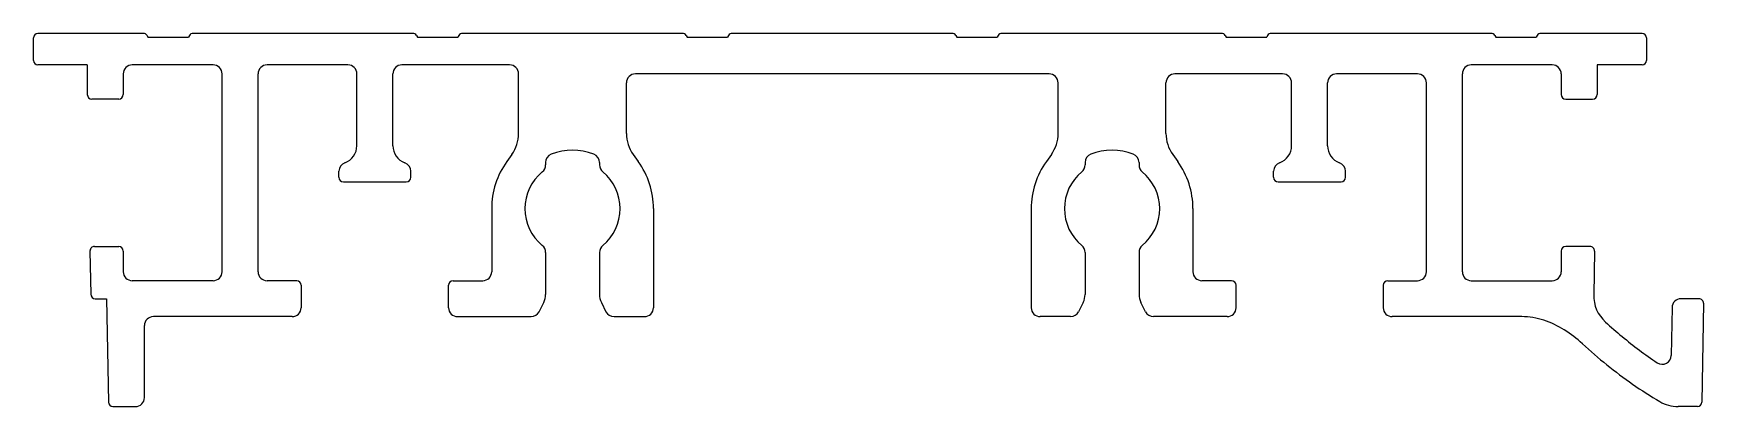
# Model space of a CAD drawing. Extents: x 2923.6 to 3016.5, y 1193.8 to 1214.6.
import ezdxf

# ---------------------------------------------------------------- set-up
doc = ezdxf.new("R2010")
doc.units = 0
doc.layers.get('0').update_dxf_attribs({"linetype": 'CONTINUOUS'})

msp = doc.modelspace()

# ---------------------------------------------------------------- linework, layer by layer
for p, q in [((2923.56, 1213.053), (2923.56, 1214.303)), ((2929.671, 1214.553), (2923.81, 1214.553)), ((2929.883, 1214.436), (2929.935, 1214.353)), ((2929.935, 1214.353), (2932.185, 1214.353)), ((2932.237, 1214.436), (2932.185, 1214.353)), ((2944.671, 1214.553), (2932.449, 1214.553)), ((2944.883, 1214.436), (2944.935, 1214.353)), ((2944.935, 1214.353), (2947.185, 1214.353)), ((2947.237, 1214.436), (2947.185, 1214.353)), ((2959.671, 1214.553), (2947.449, 1214.553)), ((2959.883, 1214.436), (2959.935, 1214.353)), ((2959.935, 1214.353), (2962.185, 1214.353)), ((2962.237, 1214.436), (2962.185, 1214.353)), ((2974.671, 1214.553), (2962.449, 1214.553)), ((2974.883, 1214.436), (2974.935, 1214.353)), ((2974.935, 1214.353), (2977.185, 1214.353)), ((2977.237, 1214.436), (2977.185, 1214.353)), ((2989.671, 1214.553), (2977.449, 1214.553)), ((2989.883, 1214.436), (2989.935, 1214.353)), ((2989.935, 1214.353), (2992.185, 1214.353)), ((2992.237, 1214.436), (2992.185, 1214.353)), ((3004.671, 1214.553), (2992.449, 1214.553)), ((3004.883, 1214.436), (3004.935, 1214.353)), ((3004.935, 1214.353), (3007.185, 1214.353)), ((3007.237, 1214.436), (3007.185, 1214.353)), ((3013.073, 1214.553), (3007.449, 1214.553)), ((3013.323, 1214.303), (3013.323, 1213.053)), ((2926.56, 1212.803), (2923.81, 1212.803)), ((2926.56, 1212.803), (2926.56, 1211.153)), ((2928.56, 1212.303), (2928.56, 1211.153)), ((2933.56, 1212.803), (2929.06, 1212.803)), ((2934.06, 1201.303), (2934.06, 1212.303)), ((2936.06, 1201.303), (2936.06, 1212.303)), ((2941.06, 1212.803), (2936.56, 1212.803)), ((2941.56, 1208.303), (2941.56, 1212.303)), ((2943.56, 1208.303), (2943.56, 1212.303)), ((2950.06, 1212.803), (2944.06, 1212.803)), ((2950.56, 1208.99), (2950.56, 1212.303)), ((2980.081, 1212.303), (2957.06, 1212.303)), ((2993.073, 1212.303), (2987.081, 1212.303)), ((3000.573, 1212.303), (2996.073, 1212.303)), ((3003.073, 1201.303), (3003.073, 1212.303)), ((3008.073, 1212.803), (3003.573, 1212.803)), ((3008.573, 1212.303), (3008.573, 1211.153)), ((3010.573, 1212.803), (3010.573, 1211.153)), ((3013.073, 1212.803), (3010.573, 1212.803)), ((2956.56, 1208.99), (2956.56, 1211.803)), ((2980.581, 1208.99), (2980.581, 1211.803)), ((2986.581, 1208.99), (2986.581, 1211.803)), ((2993.573, 1208.303), (2993.573, 1211.803)), ((2995.573, 1208.303), (2995.573, 1211.803)), ((3001.073, 1201.303), (3001.073, 1211.803)), ((2928.31, 1210.903), (2926.81, 1210.903)), ((3008.823, 1210.903), (3010.323, 1210.903)), ((2950.185, 1207.824), (2949.904, 1207.433)), ((2952.06, 1207.371), (2952.06, 1207.243)), ((2955.06, 1207.371), (2955.06, 1207.243)), ((2956.935, 1207.824), (2957.216, 1207.433)), ((2980.206, 1207.824), (2979.925, 1207.433)), ((2982.081, 1207.371), (2982.081, 1207.243)), ((2985.081, 1207.371), (2985.081, 1207.243)), ((2986.956, 1207.824), (2987.237, 1207.433)), ((2940.56, 1206.553), (2940.56, 1206.889)), ((2944.56, 1206.553), (2944.56, 1206.889)), ((2992.573, 1206.553), (2992.573, 1206.889)), ((2996.573, 1206.553), (2996.573, 1206.889)), ((2940.81, 1206.303), (2944.31, 1206.303)), ((2992.823, 1206.303), (2996.323, 1206.303)), ((2949.06, 1204.809), (2949.06, 1201.303)), ((2958.06, 1204.809), (2958.06, 1199.303)), ((2979.081, 1204.809), (2979.081, 1199.303)), ((2988.081, 1204.809), (2988.081, 1201.303)), ((2926.958, 1202.703), (2928.31, 1202.703)), ((3010.175, 1202.703), (3008.823, 1202.703)), ((2926.709, 1202.449), (2926.75, 1200.049)), ((2928.56, 1202.453), (2928.56, 1201.303)), ((2952.06, 1202.376), (2952.06, 1200.039)), ((2955.06, 1202.376), (2955.06, 1200.039)), ((2982.081, 1202.376), (2982.081, 1200.039)), ((2985.081, 1202.376), (2985.081, 1200.039)), ((3008.573, 1202.453), (3008.573, 1201.303)), ((3010.425, 1202.449), (3010.382, 1200.019)), ((2933.56, 1200.803), (2929.06, 1200.803)), ((2938.21, 1200.803), (2936.56, 1200.803)), ((2946.91, 1200.803), (2948.56, 1200.803)), ((2990.231, 1200.803), (2988.581, 1200.803)), ((2998.923, 1200.803), (3000.573, 1200.803)), ((3003.573, 1200.803), (3008.073, 1200.803)), ((2938.46, 1200.553), (2938.46, 1199.303)), ((2946.66, 1199.303), (2946.66, 1200.553)), ((2990.481, 1199.303), (2990.481, 1200.553)), ((2998.673, 1200.553), (2998.673, 1199.303)), ((2927, 1199.803), (2927.634, 1199.803)), ((2927.634, 1199.803), (2927.735, 1194.049)), ((2951.698, 1199.08), (2951.954, 1199.592)), ((2955.166, 1199.592), (2955.422, 1199.08)), ((2981.975, 1199.592), (2981.719, 1199.08)), ((2985.443, 1199.08), (2985.187, 1199.592)), ((3014.743, 1199.312), (3014.696, 1196.644)), ((3016.247, 1199.803), (3015.243, 1199.803)), ((3016.497, 1199.549), (3016.401, 1194.049)), ((2929.739, 1194.303), (2929.739, 1198.303)), ((2937.96, 1198.803), (2930.239, 1198.803)), ((2947.16, 1198.803), (2951.251, 1198.803)), ((2955.869, 1198.803), (2957.56, 1198.803)), ((2981.272, 1198.803), (2979.581, 1198.803)), ((2989.981, 1198.803), (2985.89, 1198.803)), ((3006.378, 1198.803), (2999.173, 1198.803)), ((3006.536, 1198.799), (3006.378, 1198.803)), ((3006.693, 1198.788), (3006.536, 1198.799)), ((3006.849, 1198.771), (3006.693, 1198.788)), ((3007.004, 1198.749), (3006.849, 1198.771)), ((3007.158, 1198.72), (3007.004, 1198.749)), ((3007.31, 1198.685), (3007.158, 1198.72)), ((3007.461, 1198.645), (3007.31, 1198.685)), ((3007.61, 1198.6), (3007.461, 1198.645)), ((3007.758, 1198.549), (3007.61, 1198.6)), ((3007.905, 1198.494), (3007.758, 1198.549)), ((3008.049, 1198.433), (3007.905, 1198.494)), ((3008.192, 1198.369), (3008.049, 1198.433)), ((3008.334, 1198.299), (3008.192, 1198.369)), ((3008.473, 1198.226), (3008.334, 1198.299)), ((3008.611, 1198.148), (3008.473, 1198.226)), ((3008.746, 1198.067), (3008.611, 1198.148)), ((3008.88, 1197.981), (3008.746, 1198.067)), ((3009.012, 1197.893), (3008.88, 1197.981)), ((3011.038, 1198.503), (3011.151, 1198.4)), ((3011.151, 1198.4), (3011.265, 1198.299)), ((3011.265, 1198.299), (3011.38, 1198.197)), ((3011.38, 1198.197), (3011.495, 1198.097)), ((3011.495, 1198.097), (3011.611, 1197.997)), ((3011.611, 1197.997), (3011.727, 1197.897)), ((3009.141, 1197.801), (3009.012, 1197.893)), ((3009.268, 1197.705), (3009.141, 1197.801)), ((3009.393, 1197.607), (3009.268, 1197.705)), ((3009.515, 1197.506), (3009.393, 1197.607)), ((3009.635, 1197.403), (3009.515, 1197.506)), ((3009.753, 1197.297), (3009.635, 1197.403)), ((3009.753, 1197.297), (3009.918, 1197.145)), ((3009.918, 1197.145), (3010.085, 1196.996)), ((3011.727, 1197.897), (3011.844, 1197.799)), ((3011.844, 1197.799), (3011.962, 1197.701)), ((3011.962, 1197.701), (3012.08, 1197.603)), ((3012.08, 1197.603), (3012.199, 1197.507)), ((3012.199, 1197.507), (3012.318, 1197.411)), ((3012.318, 1197.411), (3012.438, 1197.316)), ((3012.438, 1197.316), (3012.558, 1197.221)), ((3012.558, 1197.221), (3012.679, 1197.128)), ((3012.679, 1197.128), (3012.801, 1197.035)), ((3012.801, 1197.035), (3012.923, 1196.943)), ((3010.085, 1196.996), (3010.253, 1196.847)), ((3010.253, 1196.847), (3010.422, 1196.7)), ((3010.422, 1196.7), (3010.593, 1196.554)), ((3010.593, 1196.554), (3010.764, 1196.41)), ((3010.764, 1196.41), (3010.937, 1196.267)), ((3010.937, 1196.267), (3011.112, 1196.126)), ((3011.112, 1196.126), (3011.287, 1195.986)), ((3012.923, 1196.943), (3013.045, 1196.852)), ((3013.045, 1196.852), (3013.168, 1196.761)), ((3013.168, 1196.761), (3013.292, 1196.672)), ((3013.292, 1196.672), (3013.416, 1196.583)), ((3013.416, 1196.583), (3013.541, 1196.495)), ((3013.541, 1196.495), (3013.666, 1196.408)), ((3013.666, 1196.408), (3013.792, 1196.322)), ((3013.792, 1196.322), (3013.918, 1196.237)), ((3011.287, 1195.986), (3011.464, 1195.847)), ((3011.464, 1195.847), (3011.642, 1195.71)), ((3011.642, 1195.71), (3011.821, 1195.575)), ((3011.821, 1195.575), (3012.001, 1195.441)), ((3012.001, 1195.441), (3012.183, 1195.309)), ((3012.183, 1195.309), (3012.366, 1195.178)), ((3012.366, 1195.178), (3012.55, 1195.049)), ((3012.55, 1195.049), (3012.735, 1194.922)), ((3012.735, 1194.922), (3012.921, 1194.797)), ((3012.921, 1194.797), (3013.108, 1194.673)), ((3013.108, 1194.673), (3013.297, 1194.551)), ((3013.297, 1194.551), (3013.486, 1194.43)), ((3013.486, 1194.43), (3013.677, 1194.312)), ((3013.677, 1194.312), (3013.869, 1194.195)), ((2927.985, 1193.803), (2929.239, 1193.803)), ((3013.869, 1194.195), (3014.061, 1194.08)), ((3016.151, 1193.803), (3015.077, 1193.803))]:
    msp.add_line(p, q)
for centre, radius, start, end in [((2923.81, 1214.303), 0.25, 90, 180), ((2929.671, 1214.303), 0.25, 32.00538, 90), ((2932.449, 1214.303), 0.25, 90, 147.99462), ((2944.671, 1214.303), 0.25, 32.00538, 90), ((2947.449, 1214.303), 0.25, 90, 147.99462), ((2959.671, 1214.303), 0.25, 32.00538, 90), ((2962.449, 1214.303), 0.25, 90, 147.99462), ((2974.671, 1214.303), 0.25, 32.00538, 90), ((2977.449, 1214.303), 0.25, 90, 147.99462), ((2989.671, 1214.303), 0.25, 32.00538, 90), ((2992.449, 1214.303), 0.25, 90, 147.99462), ((3004.671, 1214.303), 0.25, 32.00538, 90), ((3007.449, 1214.303), 0.25, 90, 147.99462), ((3013.073, 1214.303), 0.25, 0, 90), ((2923.81, 1213.053), 0.25, 180, 270), ((3013.073, 1213.053), 0.25, 270, 0), ((2929.06, 1212.303), 0.5, 90, 180), ((2933.56, 1212.303), 0.5, 0, 90), ((2936.56, 1212.303), 0.5, 90, 180), ((2941.06, 1212.303), 0.5, 0, 90), ((2944.06, 1212.303), 0.5, 90, 180), ((2950.06, 1212.303), 0.5, 0, 90), ((2957.06, 1211.803), 0.5, 90, 180), ((2980.081, 1211.803), 0.5, 0, 90), ((2987.081, 1211.803), 0.5, 90, 180), ((2993.073, 1211.803), 0.5, 0, 90), ((2996.073, 1211.803), 0.5, 90, 180), ((3000.573, 1211.803), 0.5, 0, 90), ((3003.573, 1212.303), 0.5, 90, 180), ((3008.073, 1212.303), 0.5, 0, 90), ((2926.81, 1211.153), 0.25, 180, 270), ((2928.31, 1211.153), 0.25, 270, 0), ((3008.823, 1211.153), 0.25, 180, 270), ((3010.323, 1211.153), 0.25, 270, 0), ((2940.56, 1208.303), 1, 289.47122, 0), ((2944.56, 1208.303), 1, 180, 250.52878), ((2948.56, 1208.99), 2, 324.32751, 360), ((2958.56, 1208.99), 2, 180, 215.67249), ((2978.581, 1208.99), 2, 324.32751, 0), ((2988.581, 1208.99), 2, 180, 215.67249), ((2992.573, 1208.303), 1, 289.47122, 0), ((2996.573, 1208.303), 1, 180, 250.52878), ((2941.06, 1206.889), 0.5, 109.47122, 180), ((2944.06, 1206.889), 0.5, 0, 70.52878), ((2953.56, 1204.809), 4.5, 144.32751, 180), ((2952.56, 1207.371), 0.5, 111.3237, 180), ((2953.56, 1204.809), 3.25, 68.67632, 111.32369), ((2954.56, 1207.371), 0.5, 0, 68.67631), ((2953.56, 1204.809), 4.5, 0, 35.67249), ((2983.581, 1204.809), 4.5, 144.32751, 180), ((2982.581, 1207.371), 0.5, 111.3237, 180), ((2983.581, 1204.809), 3.25, 68.67632, 111.32369), ((2984.581, 1207.371), 0.5, 0, 68.67631), ((2983.581, 1204.809), 4.5, 0, 35.67249), ((2993.073, 1206.889), 0.5, 109.47122, 180), ((2996.073, 1206.889), 0.5, 0, 70.52878), ((2940.81, 1206.553), 0.25, 180, 270), ((2944.31, 1206.553), 0.25, 270, 0), ((2953.56, 1204.809), 2.65, 129.4141, 230.5859), ((2951.56, 1207.243), 0.5, 309.4141, 360), ((2955.56, 1207.243), 0.5, 180, 230.5859), ((2953.56, 1204.809), 2.65, 309.41411, 50.5859), ((2983.581, 1204.809), 2.65, 129.4141, 230.5859), ((2981.581, 1207.243), 0.5, 309.4141, 0), ((2985.581, 1207.243), 0.5, 180, 230.5859), ((2983.581, 1204.809), 2.65, 309.41411, 50.5859), ((2992.823, 1206.553), 0.25, 180, 270), ((2996.323, 1206.553), 0.25, 270, 0), ((2926.958, 1202.453), 0.25, 90, 180.99999), ((2928.31, 1202.453), 0.25, 0, 90), ((2951.56, 1202.376), 0.5, 0, 50.58585), ((2955.56, 1202.376), 0.5, 129.4141, 180), ((2981.581, 1202.376), 0.5, 0, 50.58585), ((2985.581, 1202.376), 0.5, 129.4141, 180), ((3008.823, 1202.453), 0.25, 90, 180), ((3010.175, 1202.453), 0.25, 358.99999, 90), ((2929.06, 1201.303), 0.5, 180, 270), ((2933.56, 1201.303), 0.5, 270, 360), ((2936.56, 1201.303), 0.5, 180, 270), ((2938.21, 1200.553), 0.25, 0, 90), ((2946.91, 1200.553), 0.25, 90, 180), ((2948.56, 1201.303), 0.5, 270, 360), ((2988.581, 1201.303), 0.5, 180, 270), ((2990.231, 1200.553), 0.25, 0, 90), ((2998.923, 1200.553), 0.25, 90, 180), ((3000.573, 1201.303), 0.5, 270, 0), ((3003.573, 1201.303), 0.5, 180, 270), ((3008.073, 1201.303), 0.5, 270, 0), ((2927, 1200.053), 0.25, 180.99999, 270), ((2951.06, 1200.039), 1, 333.43495, 360), ((2956.06, 1200.039), 1, 180, 206.56505), ((2981.081, 1200.039), 1, 333.43495, 360), ((2986.081, 1200.039), 1, 180, 206.56505), ((3012.382, 1199.984), 2, 179.00002, 227.75952), ((2937.96, 1199.303), 0.5, 270, 0), ((2947.16, 1199.303), 0.5, 180, 270), ((2951.251, 1199.303), 0.5, 270, 333.43495), ((2955.869, 1199.303), 0.5, 206.56505, 270), ((2957.56, 1199.303), 0.5, 270, 0), ((2979.581, 1199.303), 0.5, 180, 270), ((2981.272, 1199.303), 0.5, 270, 333.4349), ((2985.89, 1199.303), 0.5, 206.56505, 270), ((2989.981, 1199.303), 0.5, 270, 360), ((2999.173, 1199.303), 0.5, 180, 270), ((3015.243, 1199.303), 0.5, 90, 179), ((3016.247, 1199.553), 0.25, 358.99999, 90), ((2930.239, 1198.303), 0.5, 90, 180), ((3014.197, 1196.652), 0.5, 236.20677, 359), ((2929.239, 1194.303), 0.5, 270, 360), ((2927.985, 1194.053), 0.25, 181.00001, 270), ((3015.077, 1195.803), 2, 239.48825, 270), ((3016.151, 1194.053), 0.25, 270, 358.99999)]:
    msp.add_arc(centre, radius, start, end)

doc.saveas('drawing.dxf')
